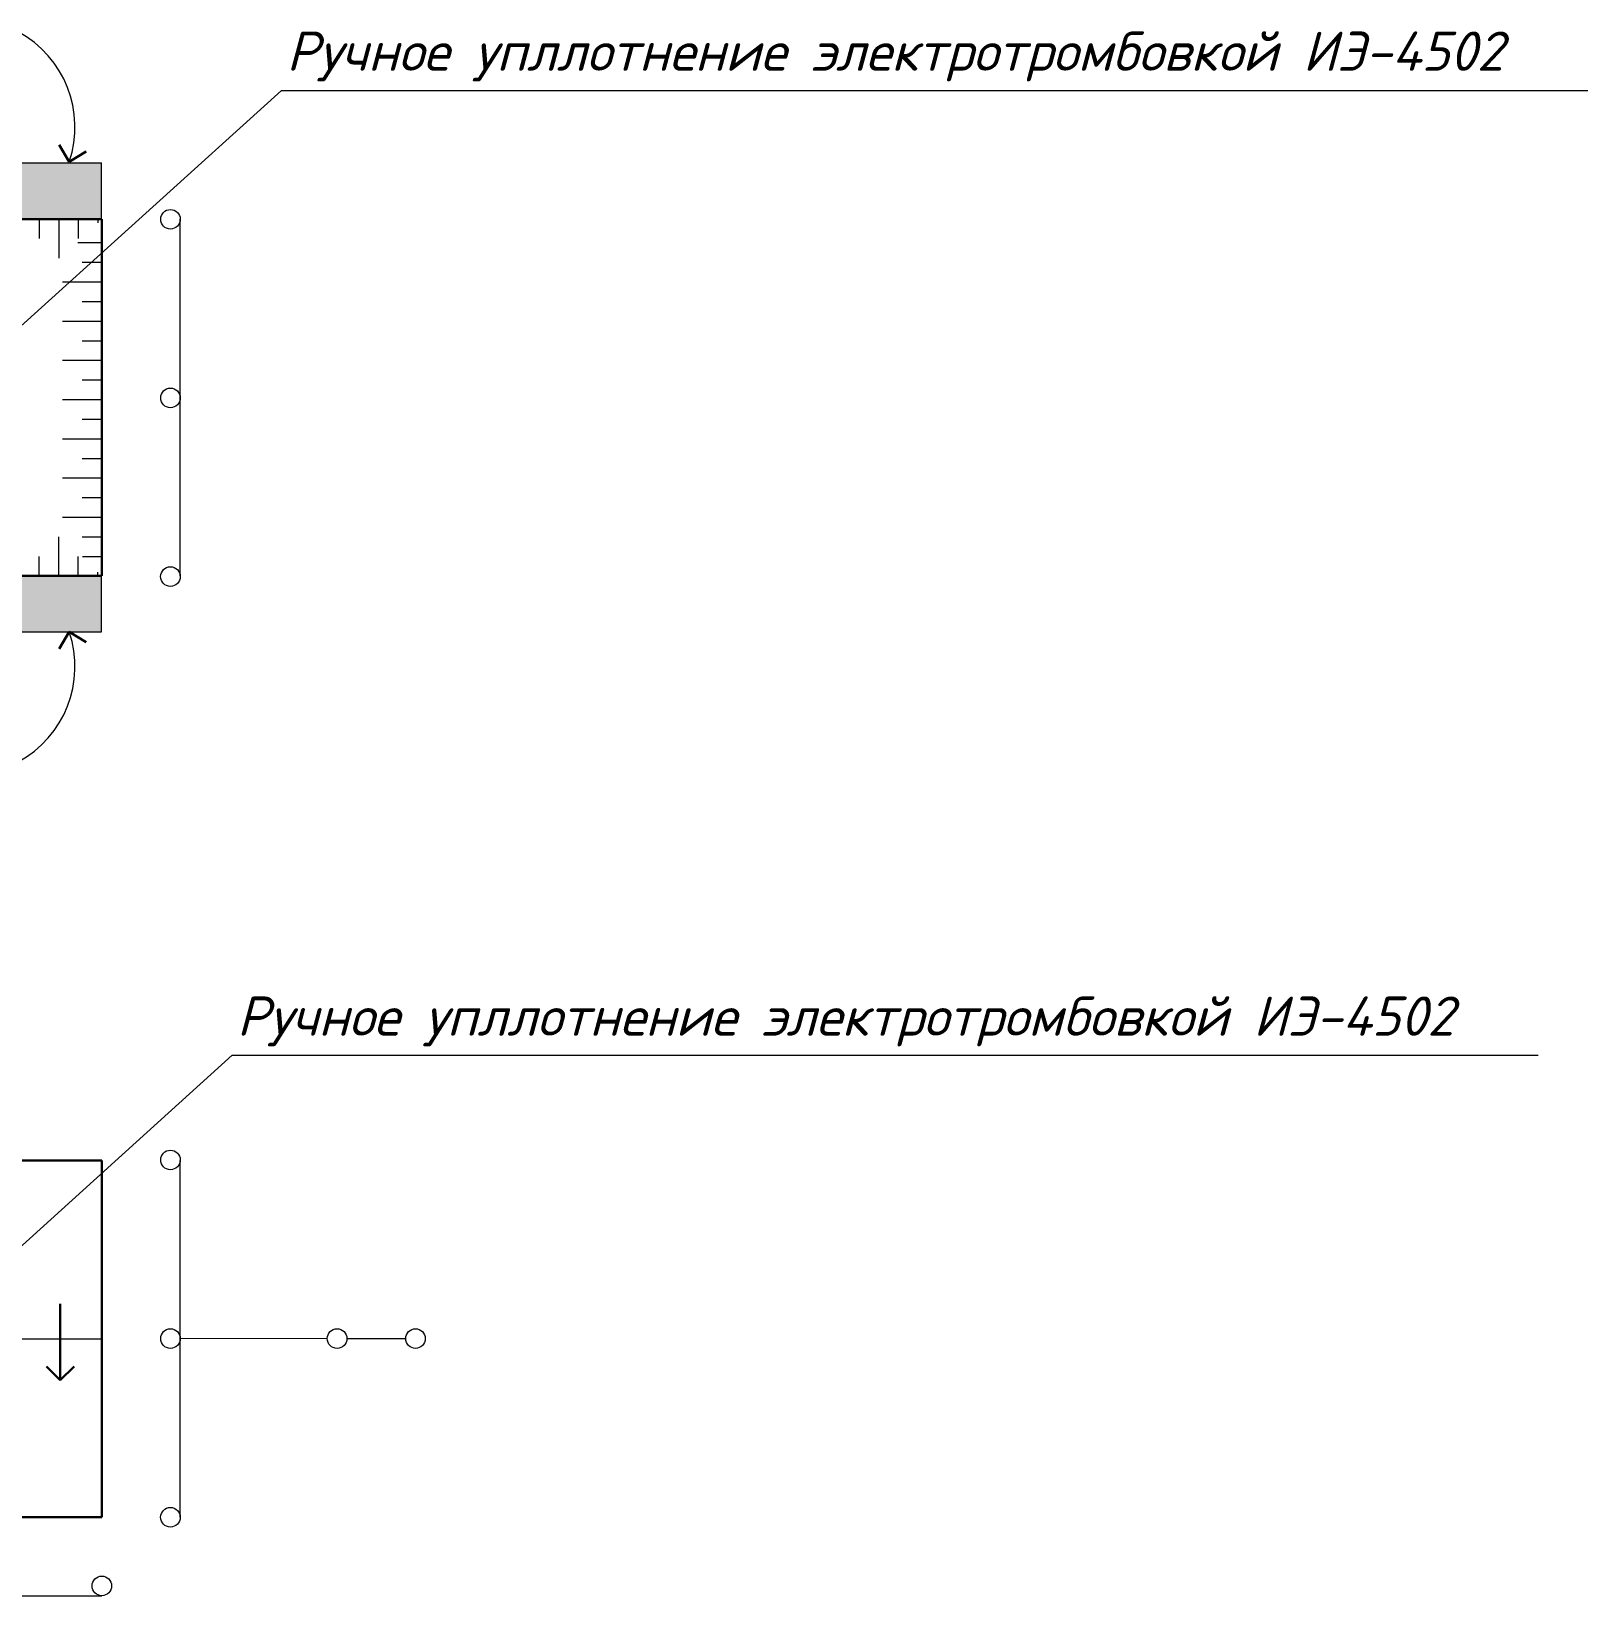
# Model space of a CAD drawing. Header units: millimetres. Extents: x 1422334 to 1587362, y 445536 to 446570.
# Drawn here: x 1586047.7 to 1586103.3, y 446244.1 to 446300 of the extents above; entities that cross this region are included whole.
import ezdxf

# ---------------------------------------------------------------- set-up
doc = ezdxf.new("R2010")
doc.units = ezdxf.units.MM
doc.header["$LTSCALE"] = 50
for name, color, linetype, lineweight in [('Risunochki', 7, 'Continuous', 13), ('камаз', 7, 'Continuous', 13), ('Линии склона', 7, 'Continuous', 30), ('оси траншей размеры', 7, 'Continuous', 13)]:
    doc.layers.add(name, color=color, linetype=linetype, lineweight=lineweight)
doc.styles.get("Standard").update_dxf_attribs({"font": 'isocpeui.ttf'})

msp = doc.modelspace()

# ---------------------------------------------------------------- hatches: boundary and pattern name
at = {"layer": 'Risunochki', "ltscale": 10000}
h = msp.add_hatch(dxfattribs=at)
h.set_pattern_fill('AR-CONC', color=250, scale=0.01)
h.set_pattern_definition([(50, (1586923.39, 445616.2545), (1.8218467, -0.1593909), [0.1905, -2.0955]), (355, (1586923.39, 445616.2545), (-0.3524342, 1.9105685), [0.1524, -1.6764058]), (100.45144, (1586923.5419, 445616.2412), (1.4694125, 1.7511775), [0.1619, -1.7809024]), (46.1842, (1586923.39, 445616.7625), (2.7107904, -0.4204233), [0.28575, -3.14325]), (96.63556, (1586923.616, 445616.7274), (2.3740413, 2.474261), [0.24285, -2.671356]), (351.18415, (1586923.39, 445616.7625), (2.3740413, 2.474261), [0.2285997, -2.514597]), (21, (1586923.644, 445616.6355), (1.516144, -1.022652), [0.1905, -2.0955]), (326, (1586923.644, 445616.6355), (0.6180203, 1.8418797), [0.1524, -1.6764]), (71.45144, (1586923.7704, 445616.5503), (2.1341642, 0.8192277), [0.1619, -1.7808994]), (37.5, (1586923.39004, 445616.2545), (0.03088603, 0.8455504), [0, -1.65608, 0, -1.7018, 0, -1.68275]), (7.5, (1586923.39, 445616.2545), (0.6681966, 1.00180575), [0, -0.97028, 0, -1.61798, 0, -0.64135]), (327.5, (1586922.8236, 445616.2545), (1.35590595, -0.05728744), [0, -0.635, 0, -1.9812, 0, -2.6289]), (317.5, (1586922.5696, 445616.2545), (1.4812918, 0.2542649), [0, -0.8255, 0, -1.31572, 0, -1.8669])])
h.paths.add_polyline_path([(1586050.202414, 446295.287727), (1585970.262414, 446295.287727), (1585970.262414, 446293.287727), (1586050.202414, 446293.287727)])
h = msp.add_hatch(dxfattribs=at)
h.set_pattern_fill('AR-CONC', color=250, scale=0.01)
h.set_pattern_definition([(50, (1586923.39, 445603.5145), (1.8218467, -0.1593909), [0.1905, -2.0955]), (355, (1586923.39, 445603.5145), (-0.3524342, 1.9105685), [0.1524, -1.6764058]), (100.45144, (1586923.5419, 445603.5012), (1.4694125, 1.7511775), [0.1619, -1.7809024]), (46.1842, (1586923.39, 445604.0225), (2.7107904, -0.4204233), [0.28575, -3.14325]), (96.63556, (1586923.616, 445603.9874), (2.3740413, 2.474261), [0.24285, -2.671356]), (351.18415, (1586923.39, 445604.0225), (2.3740413, 2.474261), [0.2285997, -2.514597]), (21, (1586923.644, 445603.8955), (1.516144, -1.022652), [0.1905, -2.0955]), (326, (1586923.644, 445603.8955), (0.6180203, 1.8418797), [0.1524, -1.6764]), (71.45144, (1586923.7704, 445603.8103), (2.1341642, 0.8192277), [0.1619, -1.7808994]), (37.5, (1586923.39004, 445603.5145), (0.03088603, 0.8455504), [0, -1.65608, 0, -1.7018, 0, -1.68275]), (7.5, (1586923.39, 445603.5145), (0.6681966, 1.00180575), [0, -0.97028, 0, -1.61798, 0, -0.64135]), (327.5, (1586922.8236, 445603.5145), (1.35590595, -0.05728744), [0, -0.635, 0, -1.9812, 0, -2.6289]), (317.5, (1586922.5696, 445603.5145), (1.4812918, 0.2542649), [0, -0.8255, 0, -1.31572, 0, -1.8669])])
h.paths.add_polyline_path([(1586050.202414, 446280.547727), (1585970.262414, 446280.547727), (1585970.262414, 446278.547727), (1586050.202414, 446278.547727)])

# ---------------------------------------------------------------- linework, layer by layer
at = {"layer": 'Risunochki', "lineweight": 30, "ltscale": 10000}
for p, q in [((1586049.046355, 446295.333836, 8264.642599), (1586048.688075, 446295.935198, 8264.642599)), ((1586049.046355, 446295.333836, 8264.642599), (1586049.647716, 446295.692116, 8264.642599)), ((1586049.046355, 446278.547727, 8264.642599), (1586048.688075, 446277.946366, 8264.642599)), ((1586049.046355, 446278.547727, 8264.642599), (1586049.647716, 446278.189447, 8264.642599)), ((1586048.723089, 446251.839063, 8264.642599), (1586048.723089, 446254.56126, 8264.642599)), ((1586048.723089, 446251.839063, 8264.642599), (1586048.228114, 446252.334037, 8264.642599)), ((1586048.723089, 446251.839063, 8264.642599), (1586049.218064, 446252.334037, 8264.642599))]:
    msp.add_line(p, q, dxfattribs=at)
at = {"layer": 'Risunochki', "ltscale": 10000}
for p, q in [((1585970.262414, 446295.287727, 8264.642599), (1586050.202414, 446295.287727, 8264.642599)), ((1586050.202414, 446293.287727, 8264.642599), (1586050.202414, 446295.287727, 8264.642599)), ((1585970.268947, 446293.287727, 8264.642599), (1586050.208947, 446293.287727, 8264.642599)), ((1585970.268947, 446280.547727, 8264.642599), (1586050.208947, 446280.547727, 8264.642599)), ((1586050.202414, 446278.547727, 8264.642599), (1586050.202414, 446280.547727, 8264.642599)), ((1585970.262414, 446278.547727, 8264.642599), (1586050.202414, 446278.547727, 8264.642599))]:
    msp.add_line(p, q, dxfattribs=at)
for centre, start, end in [((1586045.402505, 446296.572299, 8264.642599), 341.2282652, 61.8295045), ((1586045.402505, 446277.309265, 8264.642599), 298.1704955, 18.7717348)]:
    msp.add_arc(centre, 3.848562, start, end, dxfattribs=at)
at = {"layer": 'камаз', "ltscale": 10000}
for p, q in [((1586056.629083, 446297.880906, 8264.642599), (1586046.937846, 446289.113786, 8264.642599)), ((1586056.629083, 446297.880906, 8264.642599), (1586103.266321, 446297.880906, 8264.642599)), ((1586054.860185, 446263.437902, 8264.642599), (1586045.168947, 446254.670782, 8264.642599)), ((1586054.860185, 446263.437902, 8264.642599), (1586101.497422, 446263.437902, 8264.642599))]:
    msp.add_line(p, q, dxfattribs=at)
at = {"layer": 'Линии склона', "ltscale": 10000}
for p, q in [((1585970.268947, 446293.287727, 8264.642599), (1586050.208947, 446293.287727, 8264.642599)), ((1586050.208947, 446293.287727, 8264.642599), (1586050.208947, 446280.547727, 8264.642599)), ((1585970.268947, 446280.547727, 8264.642599), (1586050.208947, 446280.547727, 8264.642599)), ((1585970.268947, 446259.687727, 8264.642599), (1586050.208947, 446259.687727, 8264.642599)), ((1586050.208947, 446259.687727, 8264.642599), (1586050.208947, 446246.947727, 8264.642599)), ((1585970.268947, 446246.947727, 8264.642599), (1586050.208947, 446246.947727, 8264.642599))]:
    msp.add_line(p, q, dxfattribs=at)
at = {"layer": 'оси траншей размеры', "ltscale": 10000}
for p, q in [((1586047.968947, 446293.287727, 8264.642599), (1586047.968947, 446292.587727, 8264.642599)), ((1586048.668947, 446293.287727, 8264.642599), (1586048.668947, 446291.887727, 8264.642599)), ((1586049.368947, 446293.287727, 8264.642599), (1586049.368947, 446292.587727, 8264.642599)), ((1586050.068947, 446293.287727, 8264.642599), (1586050.068947, 446293.147727, 8264.642599)), ((1586053.008947, 446280.547727, 8264.642599), (1586053.008947, 446293.287727, 8264.642599)), ((1586050.208947, 446292.433834, 8264.642599), (1586049.355054, 446292.433834, 8264.642599)), ((1586050.208947, 446291.733834, 8264.642599), (1586049.508947, 446291.733834, 8264.642599)), ((1586050.208947, 446291.033834, 8264.642599), (1586048.808947, 446291.033834, 8264.642599)), ((1586050.208947, 446290.333834, 8264.642599), (1586049.508947, 446290.333834, 8264.642599)), ((1586050.208947, 446289.633834, 8264.642599), (1586048.808947, 446289.633834, 8264.642599)), ((1586050.208947, 446288.933834, 8264.642599), (1586049.508947, 446288.933834, 8264.642599)), ((1586050.208947, 446288.233834, 8264.642599), (1586048.808947, 446288.233834, 8264.642599)), ((1586050.208947, 446287.533834, 8264.642599), (1586049.508947, 446287.533834, 8264.642599)), ((1586050.208947, 446286.833834, 8264.642599), (1586048.808947, 446286.833834, 8264.642599)), ((1586050.208947, 446286.133834, 8264.642599), (1586049.508947, 446286.133834, 8264.642599)), ((1586050.208947, 446285.433834, 8264.642599), (1586048.808947, 446285.433834, 8264.642599)), ((1586050.208947, 446284.733834, 8264.642599), (1586049.508947, 446284.733834, 8264.642599)), ((1586050.208947, 446284.033834, 8264.642599), (1586048.808947, 446284.033834, 8264.642599)), ((1586050.208947, 446283.333834, 8264.642599), (1586049.508947, 446283.333834, 8264.642599)), ((1586050.208947, 446282.633834, 8264.642599), (1586048.808947, 446282.633834, 8264.642599)), ((1586048.668947, 446280.547727, 8264.642599), (1586048.668947, 446281.947727, 8264.642599)), ((1586050.208947, 446281.933834, 8264.642599), (1586049.508947, 446281.933834, 8264.642599)), ((1586047.968947, 446280.547727, 8264.642599), (1586047.968947, 446281.247727, 8264.642599)), ((1586049.368947, 446280.547727, 8264.642599), (1586049.368947, 446281.247727, 8264.642599)), ((1586050.208947, 446281.233834, 8264.642599), (1586049.52284, 446281.233834, 8264.642599)), ((1586050.068947, 446280.547727, 8264.642599), (1586050.068947, 446280.687727, 8264.642599)), ((1586053.008947, 446246.947727, 8264.642599), (1586053.008947, 446259.687727, 8264.642599)), ((1585976.638947, 446253.340782, 8264.642599), (1586050.208947, 446253.317727, 8264.642599)), ((1586053.008947, 446253.340782, 8264.642599), (1586058.259221, 446253.326929, 8264.642599)), ((1586058.959221, 446253.326929, 8264.642599), (1586061.059221, 446253.326929, 8264.642599)), ((1585970.268947, 446244.147727, 8264.642599), (1586050.208947, 446244.147727, 8264.642599))]:
    msp.add_line(p, q, dxfattribs=at)
for centre in [(1586052.659221, 446293.278525, 8264.642599), (1586052.659221, 446286.903874, 8264.642599), (1586052.658947, 446280.524663, 8264.642599), (1586052.659221, 446259.70158, 8264.642599), (1586052.659221, 446253.326929, 8264.642599), (1586058.609221, 446253.326929, 8264.642599), (1586061.409221, 446253.326929, 8264.642599), (1586052.658947, 446246.947718, 8264.642599), (1586050.208947, 446244.497727, 8264.642599)]:
    msp.add_circle(centre, 0.35, dxfattribs=at)

# ---------------------------------------------------------------- texts
at = {"layer": 'камаз', "ltscale": 10000, "char_height": 1.4, "attachment_point": 1}
for insert in [(1586056.796357, 446299.979656, 8264.642599), (1586055.027459, 446265.536652, 8264.642599)]:
    msp.add_mtext_dynamic_manual_height_columns('Ручное упллотнение электротромбовкой ИЭ-4502', width=47.69342836, gutter_width=25, heights=[0], dxfattribs=dict(at, insert=insert))

doc.saveas('drawing.dxf')
